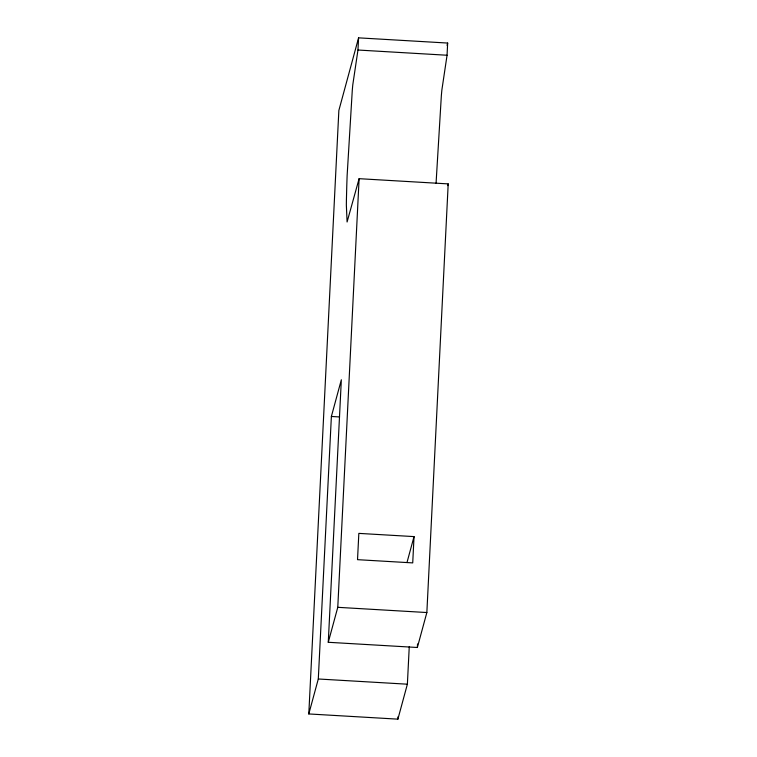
<?xml version="1.0" encoding="UTF-8"?>
<svg xmlns="http://www.w3.org/2000/svg" width="757" height="757" viewBox="0 0 757 757"><rect width="100%" height="100%" fill="white"/><g stroke="black" fill="none" stroke-linecap="round" stroke-linejoin="round"><path stroke-width="1.14" d="M409.253 646.686L407.38 684.196L397.889 719.15L308.799 713.946L338.862 110.437L358.581 37.85L447.661 43.054L447.056 55.242L441.87 90.007A38.105 1.618 -86.7 0 0 441.359 95.6L436.212 180.762A102.346 4.353 -86.7 0 0 436.117 183.402M308.799 713.946L318.3 678.991L331.377 416.473L341.341 379.768L328.273 642.286L417.353 647.49L426.853 612.536L448.201 183.894L359.111 178.68L347.085 221.99L346.356 205.09A71.48 3.037 -86.7 0 1 346.432 199.337L346.782 185.616A102.346 4.353 -86.7 0 1 347.132 175.558L352.279 90.395A38.105 1.618 -86.7 0 1 352.79 84.803L357.966 50.028L358.581 37.85M328.273 642.286L337.773 607.322L359.111 178.68M397.889 719.15L398.002 716.794M414.032 536.599L412.726 562.896L357.522 559.669L358.837 533.382L414.032 536.599L406.982 562.536M417.353 647.49L417.533 643.97M447.046 45.325L447.661 43.054M447.728 185.626L448.201 183.894M357.966 50.028L447.056 55.242M331.377 416.473L339.581 416.946M337.773 607.322L426.853 612.536M318.3 678.991L407.38 684.196"/></g></svg>
